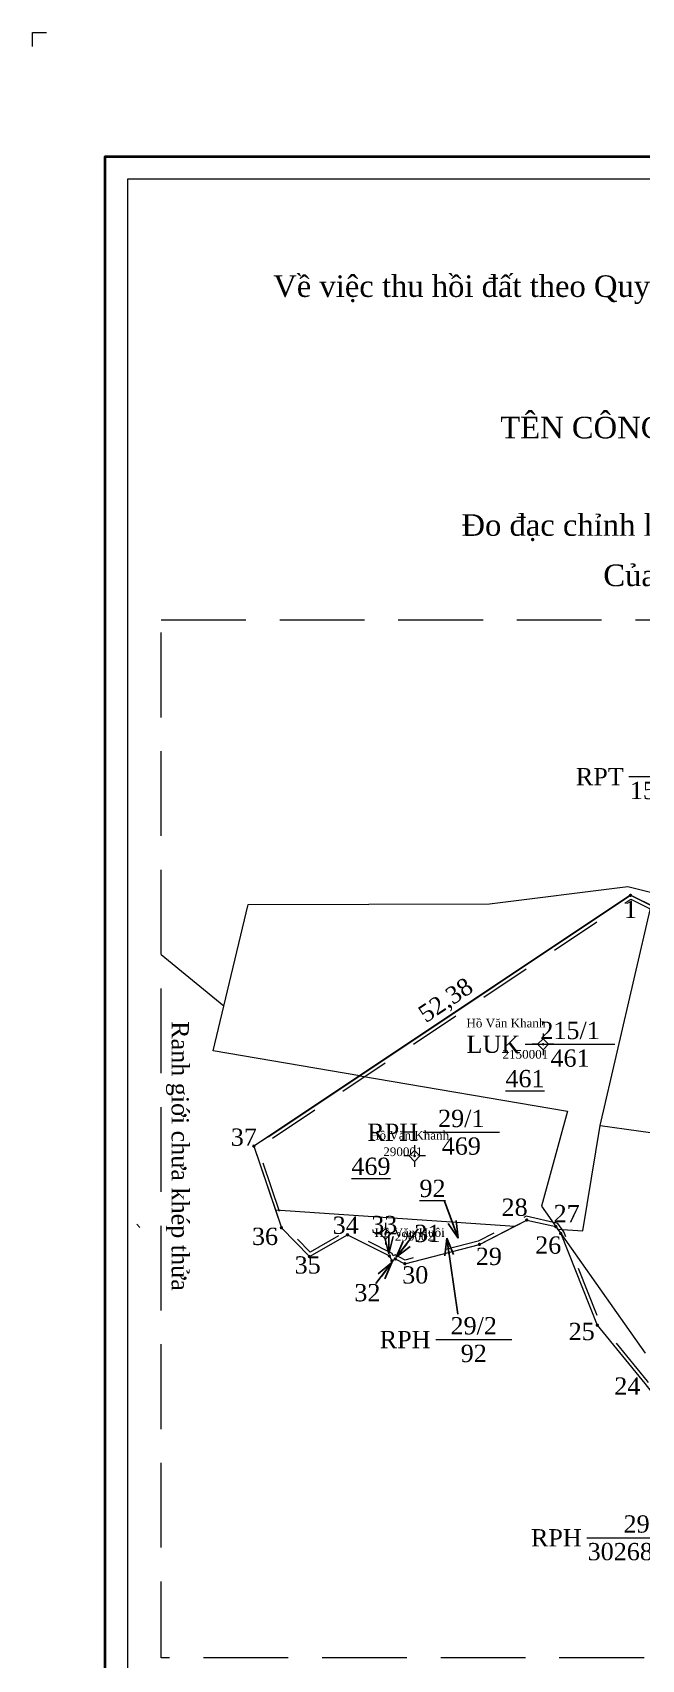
# Model space of a CAD drawing. Header units: metres. Extents: x 22 to 543636, y -26 to 1844828.
# Drawn here: x 543415.1 to 543485.6, y 1844639.5 to 1844827.8 of the extents above; entities that cross this region are included whole.
import ezdxf
from ezdxf.enums import TextEntityAlignment as Align

# ---------------------------------------------------------------- set-up
doc = ezdxf.new("R2010")
doc.units = ezdxf.units.M
doc.header["$MEASUREMENT"] = 0
doc.linetypes.add('DGN Style 2', pattern=[9.806039, 5.883624, -3.922416])
doc.linetypes.add('DGN Style 3', pattern=[13.728455, 9.806039, -3.922416])
for name, color, linetype, lineweight in [('0.Cong trinh', 3, 'Continuous', 0), ('Level 1', 7, 'Continuous', 0), ('Level 10', 7, 'Continuous', 0), ('Level 11', 7, 'Continuous', 0), ('Level 13', 7, 'Continuous', 0), ('Level 15', 7, 'Continuous', 0), ('Level 16', 7, 'Continuous', 0), ('Level 17', 7, 'Continuous', 0), ('Level 18', 7, 'Continuous', 0), ('Level 2', 7, 'Continuous', 0), ('Level 20', 7, 'Continuous', 0), ('Level 29', 7, 'Continuous', 0), ('Level 30', 7, 'Continuous', 0), ('Level 4', 7, 'Continuous', 0), ('Level 5', 7, 'Continuous', 0), ('Level 59', 7, 'Continuous', 0)]:
    doc.layers.add(name, color=color, linetype=linetype, lineweight=lineweight)
doc.styles.get("Standard").update_dxf_attribs({"font": 'VHCOUR.TTF', "height": 0.0015})
doc.styles.add('Style-Times New Roman', font='times.ttf')
doc.dimstyles.get("Standard").update_dxf_attribs({"dimtxt": 0.18, "dimasz": 0.18, "dimexe": 0.18, "dimexo": 0.0625, "dimgap": 0.09, "dimtad": 0, "dimtih": 1, "dimtoh": 1, "dimdec": 4, "dimzin": 0, "dimdsep": 46, "dimtxsty": 'Standard', "dimcen": 0.09, "dimadec": 0, "dimazin": 0, "dimtfac": 1, "dimtdec": 4, "dimtofl": 0, "dimtmove": 0, "dimatfit": 3, "dimfxl": 1, "dimtolj": 1, "dimtzin": 0, "dimarcsym": 0})

# ---------------------------------------------------------------- blocks, each defined once
blk = doc.blocks.new('N_THUA_81')
at = {"layer": 'Level 13', "color": 2, "linetype": 'Continuous'}
blk.add_line((-4.57, 0), (6.94, 0), dxfattribs=at)
at = {"layer": 'Level 13', "color": 5, "linetype": 'Continuous', "style": 'Style-Times New Roman'}
blk.add_text('29', height=2, dxfattribs=at).set_placement((1.18, 1.6), align=Align.MIDDLE_CENTER)
at = {"layer": 'Level 2', "color": 3, "linetype": 'Continuous', "style": 'Style-Times New Roman'}
blk.add_text('RPH', height=2, dxfattribs=at).set_placement((-5.17, 0), align=Align.MIDDLE_RIGHT)
at = {"layer": 'Level 4', "color": 1, "linetype": 'Continuous', "style": 'Style-Times New Roman'}
blk.add_text('302684,0', height=2, dxfattribs=at).set_placement((1.18, -1.6), align=Align.MIDDLE_CENTER)
blk = doc.blocks.new('N_THUA_102')
at = {"layer": 'Level 13', "color": 2, "linetype": 'Continuous'}
blk.add_line((-6.23, 0), (6.84, 0), dxfattribs=at)
at = {"layer": 'Level 13', "color": 5, "linetype": 'Continuous', "style": 'Style-Times New Roman'}
blk.add_text('4', height=2, dxfattribs=at).set_placement((0.3, 1.6), align=Align.MIDDLE_CENTER)
at = {"layer": 'Level 2', "color": 3, "linetype": 'Continuous', "style": 'Style-Times New Roman'}
blk.add_text('RPT', height=2, dxfattribs=at).set_placement((-6.83, 0), align=Align.MIDDLE_RIGHT)
at = {"layer": 'Level 4', "color": 1, "linetype": 'Continuous', "style": 'Style-Times New Roman'}
blk.add_text('1529214,0', height=2, dxfattribs=at).set_placement((0.3, -1.6), align=Align.MIDDLE_CENTER)
blk = doc.blocks.new('TerminatorOpen_0.5')
at = {"color": 0, "linetype": 'ByBlock', "lineweight": -2}
for q in [(-1, 0.25), (-1, 0), (-1, -0.25)]:
    blk.add_line((0, 0), q, dxfattribs=at)
blk = doc.blocks.new('CENTRD_1')
at = {"layer": 'Level 11', "linetype": 'Continuous', "lineweight": 0}
h = blk.add_hatch(color=1, dxfattribs=at)
edge = h.paths.add_edge_path()
edge.add_arc((0, 0), 1.5, 0, 360)
at = {"layer": 'Level 11', "color": 1, "linetype": 'Continuous', "lineweight": 0}
for p, q in [((-6.3, 0), (-12.5, 0)), ((0, 6.2), (-6.3, 0)), ((-6.3, 0), (0, -6.3)), ((0, 12.5), (0, 6.2)), ((6.2, 0), (0, 6.2)), ((0, -6.3), (6.2, 0)), ((12.5, 0), (6.2, 0)), ((0, -6.3), (0, -12.5))]:
    blk.add_line(p, q, dxfattribs=at)
blk = doc.blocks.new('N_THUA_105')
at = {"layer": 'Level 13', "color": 5, "linetype": 'Continuous', "lineweight": 0}
blk.add_line((-2.06, 0), (8.3, 0), dxfattribs=at)
at = {"layer": 'Level 13', "color": 5, "linetype": 'Continuous', "lineweight": 0, "style": 'Style-Times New Roman'}
blk.add_text('215/1', height=2, dxfattribs=at).set_placement((3.12, 1.6), align=Align.MIDDLE_CENTER)
at = {"layer": 'Level 2', "color": 3, "linetype": 'Continuous', "lineweight": 0, "style": 'Style-Times New Roman'}
blk.add_text('LUK', height=2, dxfattribs=at).set_placement((-2.66, 0), align=Align.MIDDLE_RIGHT)
at = {"layer": 'Level 4', "color": 1, "linetype": 'Continuous', "lineweight": 0, "style": 'Style-Times New Roman'}
blk.add_text('461', height=2, dxfattribs=at).set_placement((3.12, -1.6), align=Align.MIDDLE_CENTER)
blk = doc.blocks.new('N_THUA_110')
at = {"layer": 'Level 13', "color": 5, "linetype": 'Continuous', "lineweight": 0}
blk.add_line((-1.28, 0), (7.53, 0), dxfattribs=at)
at = {"layer": 'Level 13', "color": 5, "linetype": 'Continuous', "lineweight": 0, "style": 'Style-Times New Roman'}
blk.add_text('29/1', height=2, dxfattribs=at).set_placement((3.12, 1.6), align=Align.MIDDLE_CENTER)
at = {"layer": 'Level 2', "color": 3, "linetype": 'Continuous', "lineweight": 0, "style": 'Style-Times New Roman'}
blk.add_text('RPH', height=2, dxfattribs=at).set_placement((-1.88, 0), align=Align.MIDDLE_RIGHT)
at = {"layer": 'Level 4', "color": 1, "linetype": 'Continuous', "lineweight": 0, "style": 'Style-Times New Roman'}
blk.add_text('469', height=2, dxfattribs=at).set_placement((3.12, -1.6), align=Align.MIDDLE_CENTER)
blk = doc.blocks.new('N_THUA_121')
at = {"layer": 'Level 13', "color": 5, "linetype": 'Continuous', "lineweight": 0}
blk.add_line((-1.28, 0), (7.53, 0), dxfattribs=at)
at = {"layer": 'Level 13', "color": 5, "linetype": 'Continuous', "lineweight": 0, "style": 'Style-Times New Roman'}
blk.add_text('29/2', height=2, dxfattribs=at).set_placement((3.12, 1.6), align=Align.MIDDLE_CENTER)
at = {"layer": 'Level 2', "color": 3, "linetype": 'Continuous', "lineweight": 0, "style": 'Style-Times New Roman'}
blk.add_text('RPH', height=2, dxfattribs=at).set_placement((-1.88, 0), align=Align.MIDDLE_RIGHT)
at = {"layer": 'Level 4', "color": 1, "linetype": 'Continuous', "lineweight": 0, "style": 'Style-Times New Roman'}
blk.add_text('92', height=2, dxfattribs=at).set_placement((3.12, -1.6), align=Align.MIDDLE_CENTER)

msp = doc.modelspace()

# ---------------------------------------------------------------- hatches: boundary and pattern name
at = {"layer": 'Level 20', "linetype": 'Continuous', "lineweight": 0}
h = msp.add_hatch(color=1, dxfattribs=at)
edge = h.paths.add_edge_path()
edge.add_arc((543484.3, 1844727.98), 0.2, 0, 360)
h = msp.add_hatch(color=1, dxfattribs=at)
edge = h.paths.add_edge_path()
edge.add_arc((543440.71, 1844698.95), 0.2, 0, 360)
h = msp.add_hatch(color=1, dxfattribs=at)
edge = h.paths.add_edge_path()
edge.add_arc((543443.9, 1844689.51), 0.2, 0, 360)
h = msp.add_hatch(color=1, dxfattribs=at)
edge = h.paths.add_edge_path()
edge.add_arc((543472.3, 1844690.4), 0.2, 0, 360)
h = msp.add_hatch(color=1, dxfattribs=at)
edge = h.paths.add_edge_path()
edge.add_arc((543475.66, 1844689.64), 0.2, 0, 360)
h = msp.add_hatch(color=1, dxfattribs=at)
edge = h.paths.add_edge_path()
edge.add_arc((543476.23, 1844688.84), 0.2, 0, 360)
h = msp.add_hatch(color=1, dxfattribs=at)
edge = h.paths.add_edge_path()
edge.add_arc((543451.55, 1844688.69), 0.2, 0, 360)
h = msp.add_hatch(color=1, dxfattribs=at)
edge = h.paths.add_edge_path()
edge.add_arc((543466.82, 1844687.58), 0.2, 0, 360)
h = msp.add_hatch(color=1, dxfattribs=at)
edge = h.paths.add_edge_path()
edge.add_arc((543447.14, 1844686.16), 0.2, 0, 360)
h = msp.add_hatch(color=1, dxfattribs=at)
edge = h.paths.add_edge_path()
edge.add_arc((543456.4, 1844686.24), 0.2, 0, 360)
h = msp.add_hatch(color=1, dxfattribs=at)
edge = h.paths.add_edge_path()
edge.add_arc((543456.69, 1844685.67), 0.2, 0, 360)
h = msp.add_hatch(color=1, dxfattribs=at)
edge = h.paths.add_edge_path()
edge.add_arc((543457.08, 1844685.9), 0.2, 0, 360)
h = msp.add_hatch(color=1, dxfattribs=at)
edge = h.paths.add_edge_path()
edge.add_arc((543458.19, 1844685.34), 0.2, 0, 360)
h = msp.add_hatch(color=1, dxfattribs=at)
edge = h.paths.add_edge_path()
edge.add_arc((543480.46, 1844678.23), 0.2, 0, 360)

# ---------------------------------------------------------------- linework, layer by layer
msp.add_point((543475.87, 1844689.35))
at = {"layer": '0.Cong trinh', "color": 5, "ltscale": 3}
msp.add_line((543427.5, 1844689.55), (543427.17, 1844689.93), dxfattribs=at)
at = {"layer": 'Level 1', "color": 7, "linetype": 'DGN Style 2', "flags": 128}
msp.add_lwpolyline([(543561.38, 1844680.41), (543557.17, 1844676.93), (543549.48, 1844674.94), (543546.5, 1844671.36), (543540.5, 1844670.24), (543538.82, 1844668.25), (543531.02, 1844670.79), (543527.36, 1844671.77), (543522.65, 1844671.13), (543522.11, 1844666.69), (543517.75, 1844664.07), (543512.38, 1844663.23), (543508.85, 1844662.58), (543506.21, 1844662.11), (543498.81, 1844664.22), (543491.81, 1844664.7), (543487.37, 1844670.35), (543486.26, 1844671.74), (543480.81, 1844678.44), (543476.58, 1844689.04), (543475.9, 1844690), (543472.24, 1844690.83), (543466.67, 1844687.96), (543458.24, 1844685.77), (543457.06, 1844686.36), (543456.85, 1844686.24), (543456.7, 1844686.54), (543451.54, 1844689.15), (543447.21, 1844686.67), (543444.25, 1844689.73), (543441.19, 1844698.78), (543484.33, 1844727.52), (543552.91, 1844693.72), (543558.22, 1844689.39), (543560.74, 1844689.76), (543561.11, 1844687.28), (543560.1, 1844687.11), (543561.38, 1844680.41)], close=True, dxfattribs=at)
at = {"layer": 'Level 10', "color": 2, "linetype": 'Continuous', "lineweight": 0}
for p, q in [((543480.79, 1844701.32), (543486.68, 1844726.81)), ((543480.79, 1844701.32), (543507.12, 1844697.75)), ((543443.2, 1844691.58), (543470.9, 1844689.69)), ((543475.66, 1844689.64), (543475.87, 1844689.35))]:
    msp.add_line(p, q, dxfattribs=at)
at = {"layer": 'Level 10', "color": 2}
msp.add_line((543442.36, 1844700.04), (543452.96, 1844707.1), dxfattribs=at)
at = {"layer": 'Level 10', "color": 2, "linetype": 'Continuous'}
for p, q in [((543475.87, 1844689.35), (543476.23, 1844688.84)), ((543476.23, 1844688.84), (543486, 1844675))]:
    msp.add_line(p, q, dxfattribs=at)
at = {"layer": 'Level 10', "color": 2, "flags": 128}
msp.add_lwpolyline([(543452.96, 1844707.1), (543484.3, 1844727.98), (543486.68, 1844726.81)], dxfattribs=at)
at = {"layer": 'Level 10', "color": 2, "linetype": 'Continuous', "flags": 128}
msp.add_lwpolyline([(543452.96, 1844707.1), (543477, 1844703), (543474, 1844692), (543475.66, 1844689.64)], dxfattribs=at)
at = {"layer": 'Level 10', "color": 2, "linetype": 'Continuous', "lineweight": 0, "flags": 128}
for points in [[(543475.87, 1844689.35), (543478.78, 1844689.15), (543480.79, 1844701.32)], [(543442.36, 1844700.04), (543440.71, 1844698.95), (543443.2, 1844691.58)], [(543443.2, 1844691.58), (543443.9, 1844689.51), (543447.14, 1844686.16), (543451.55, 1844688.69), (543456.4, 1844686.24), (543456.69, 1844685.67), (543457.08, 1844685.9), (543458.19, 1844685.34), (543466.82, 1844687.58), (543470.9, 1844689.69)], [(543470.9, 1844689.69), (543472.3, 1844690.4), (543475.66, 1844689.64)], [(543476.23, 1844688.84), (543480.46, 1844678.23), (543485.95, 1844671.49), (543491.6, 1844664.31), (543498.74, 1844663.82), (543506.19, 1844661.7), (543512.45, 1844662.83), (543514.48, 1844663.15)]]:
    msp.add_lwpolyline(points, dxfattribs=at)
at = {"layer": 'Level 16', "color": 7, "linetype": 'DGN Style 3', "lineweight": 0, "flags": 128}
msp.add_lwpolyline([(543429.97, 1844759.88), (543576.32, 1844759.88), (543576.32, 1844639.74), (543429.97, 1844639.74), (543429.97, 1844759.88)], close=True, dxfattribs=at)
at = {"layer": 'Level 16', "color": 7, "linetype": 'Continuous', "lineweight": 0, "flags": 128}
msp.add_lwpolyline([(543437.23, 1844715.15), (543429.97, 1844721.08)], dxfattribs=at)
at = {"layer": 'Level 2', "color": 3, "linetype": 'Continuous', "lineweight": 0, "flags": 128}
msp.add_lwpolyline([(543415.09, 1844826.22), (543415.09, 1844827.84), (543416.71, 1844827.84)], dxfattribs=at)
at = {"layer": 'Level 29', "color": 7, "linetype": 'Continuous', "flags": 128}
msp.add_lwpolyline([(543452.96, 1844707.1), (543436, 1844710), (543437.23, 1844715.15), (543440.04, 1844726.92), (543468, 1844727), (543484, 1844729), (543508, 1844723), (543527.04, 1844722), (543552, 1844720), (543572, 1844709), (543570, 1844690), (543561.11, 1844690)], dxfattribs=at)
at = {"layer": 'Level 30', "color": 1, "flags": 128}
msp.add_lwpolyline([(543553.13, 1844694.06), (543484.3, 1844727.98), (543440.71, 1844698.95), (543443.9, 1844689.51), (543447.14, 1844686.16), (543451.55, 1844688.69), (543456.4, 1844686.24), (543456.69, 1844685.67), (543457.08, 1844685.9), (543458.19, 1844685.34), (543466.82, 1844687.58), (543472.3, 1844690.4), (543475.66, 1844689.64), (543476.23, 1844688.84), (543480.46, 1844678.23), (543485.95, 1844671.49)], dxfattribs=at)
at = {"layer": 'Level 59', "color": 250, "linetype": 'Continuous', "lineweight": 40, "flags": 128}
msp.add_lwpolyline([(543625.78, 1844531.57), (543423.5, 1844531.57), (543423.5, 1844813.49), (543625.78, 1844813.49), (543625.78, 1844531.57)], close=True, dxfattribs=at)
msp.add_lwpolyline([(543625.78, 1844531.57), (543423.5, 1844531.57), (543423.5, 1844813.49), (543625.78, 1844813.49), (543625.78, 1844531.57)], close=True, dxfattribs=at)
at = {"layer": 'Level 59', "color": 250, "linetype": 'Continuous', "lineweight": 13, "flags": 128}
msp.add_lwpolyline([(543623.17, 1844534.15), (543426.11, 1844534.15), (543426.11, 1844810.91), (543623.17, 1844810.91), (543623.17, 1844534.15)], close=True, dxfattribs=at)

# ---------------------------------------------------------------- block references
at = {"layer": 'Level 11', "color": 1, "linetype": 'Continuous', "lineweight": 0, "xscale": 0.1, "yscale": 0.1, "zscale": 0.1}
for p in [(543474.19, 1844710.74), (543459.32, 1844697.81), (543455.95, 1844688.81)]:
    msp.add_blockref('CENTRD_1', p, dxfattribs=at)
at = {"layer": 'Level 16', "color": 7, "linetype": 'Continuous', "lineweight": 0, "xscale": 2, "yscale": 2, "zscale": 2}
for p, rotation in [((543456.33, 1844686.5), 270), ((543456.69, 1844685.47), 52.8181789017693)]:
    msp.add_blockref('TerminatorOpen_0.5', p, dxfattribs=dict(at, rotation=rotation))
at = {"layer": 'Level 2', "color": 3, "linetype": 'Continuous'}
for name, p in [('N_THUA_102', (543490.35, 1844741.72)), ('N_THUA_81', (543483.83, 1844653.62))]:
    msp.add_blockref(name, p, dxfattribs=at)
at = {"layer": 'Level 2', "color": 3, "linetype": 'Continuous', "lineweight": 0}
for name, p in [('N_THUA_105', (543474.19, 1844710.74)), ('N_THUA_110', (543461.6, 1844700.56)), ('N_THUA_121', (543463.04, 1844676.56))]:
    msp.add_blockref(name, p, dxfattribs=at)

# ---------------------------------------------------------------- texts
at = {"layer": 'Level 15', "color": 3, "linetype": 'Continuous', "lineweight": 0, "style": 'Style-Times New Roman'}
for s, p in [('Hồ Văn Khanh', (543469.89, 1844713.69)), ('Hồ Văn Khanh', (543458.74, 1844700.71)), ('Hồ Văn Huôi', (543458.74, 1844689.45))]:
    msp.add_text(s, height=1, dxfattribs=at).set_placement(p, align=Align.TOP_CENTER)
at = {"layer": 'Level 16', "color": 7, "linetype": 'DGN Style 2', "lineweight": 0, "style": 'Style-Times New Roman'}
msp.add_text('Ranh giới chưa khép thửa', height=2, rotation=270, dxfattribs=at).set_placement((543431.19, 1844697.81), align=Align.CENTER)
at = {"layer": 'Level 17', "color": 2, "linetype": 'Continuous', "style": 'Style-Times New Roman'}
for s, p in [('2150001', (543472.14, 1844710.08)), ('290001', (543457.96, 1844698.8)), ('290002', (543459.3, 1844689.01))]:
    msp.add_text(s, height=1, dxfattribs=at).set_placement(p, align=Align.TOP_CENTER)
at = {"layer": 'Level 18', "color": 7, "linetype": 'Continuous', "lineweight": 0, "style": 'Style-Times New Roman'}
msp.add_text('52,38', height=2, rotation=33.6615, dxfattribs=at).set_placement((543462.89, 1844715.88), align=Align.MIDDLE_CENTER)
at = {"layer": 'Level 20', "color": 5, "linetype": 'Continuous', "lineweight": 0, "style": 'Style-Times New Roman'}
for s, p in [('1', (543484.3, 1844726.35)), ('37', (543439.55, 1844699.99)), ('28', (543470.89, 1844691.88)), ('33', (543455.8, 1844689.88)), ('27', (543476.92, 1844691.15)), ('36', (543442, 1844688.51)), ('34', (543451.34, 1844689.8)), ('31', (543460.8, 1844688.85)), ('29', (543467.91, 1844686.19)), ('26', (543474.78, 1844687.5)), ('35', (543446.94, 1844685.2)), ('30', (543459.39, 1844684.05)), ('32', (543453.85, 1844681.99)), ('25', (543478.66, 1844677.5)), ('24', (543483.94, 1844671.18))]:
    msp.add_text(s, height=2, dxfattribs=at).set_placement(p, align=Align.MIDDLE_CENTER)
at = {"layer": 'Level 5', "color": 4, "linetype": 'Continuous', "lineweight": 0, "style": 'Style-Times New Roman'}
for s, p in [('%%u461%%U', (543472.09, 1844706.77)), ('%%u469%%U', (543454.26, 1844696.62)), ('%%u92%%U', (543461.39, 1844694.06))]:
    msp.add_text(s, height=2, dxfattribs=at).set_placement(p, align=Align.MIDDLE_CENTER)
at = {"layer": 'Level 59', "color": 250, "linetype": 'Continuous', "lineweight": 0, "style": 'Style-Times New Roman'}
for s, p in [('Về việc thu hồi đất theo Quyết định số:...../QĐ-UBND  ngày    /      /202     của UBND huyện Hướng Hóa', (543522.69, 1844797.24)), ('TÊN CÔNG TRÌNH: NHÀ MÁY ĐIỆN GIÓ HƯỚNG HÓA 1 - LIG1', (543522.77, 1844780.87)), ('Của xã Hướng Tân, huyện Hướng Hóa, tỉnh Quảng Trị', (543522.69, 1844763.77))]:
    msp.add_text(s, height=2.5, dxfattribs=at).set_placement(p, align=Align.CENTER)
at = {"layer": 'Level 59', "color": 1, "linetype": 'Continuous', "lineweight": 0, "style": 'Style-Times New Roman'}
msp.add_text('Đo đạc chỉnh lý từ tờ bản đồ địa chính số 01, thửa số 4, 215,29 tỷ lệ 1/10000', height=2.5, dxfattribs=at).set_placement((543522.69, 1844769.59), align=Align.CENTER)

# ---------------------------------------------------------------- leaders
at = {"layer": 'Level 16', "color": 7, "linetype": 'Continuous', "lineweight": 0}
for points in [[(543464.37, 1844688.31), (543462.79, 1844692.58)], [(543457.17, 1844686.08), (543459.74, 1844689.36)], [(543456.33, 1844686.5), (543456.33, 1844688.69)], [(543463.03, 1844688.31), (543464.32, 1844679.52)], [(543456.69, 1844685.47), (543454.84, 1844683.04)]]:
    msp.add_leader(points, dimstyle='Standard', override={"dimtxt": 2, "dimasz": 2, "dimgap": 1, "dimtad": 1, "dimtxsty": 'Style-Times New Roman', "dimldrblk": 'TerminatorOpen_0.5'}, dxfattribs=at)

doc.saveas('drawing.dxf')
